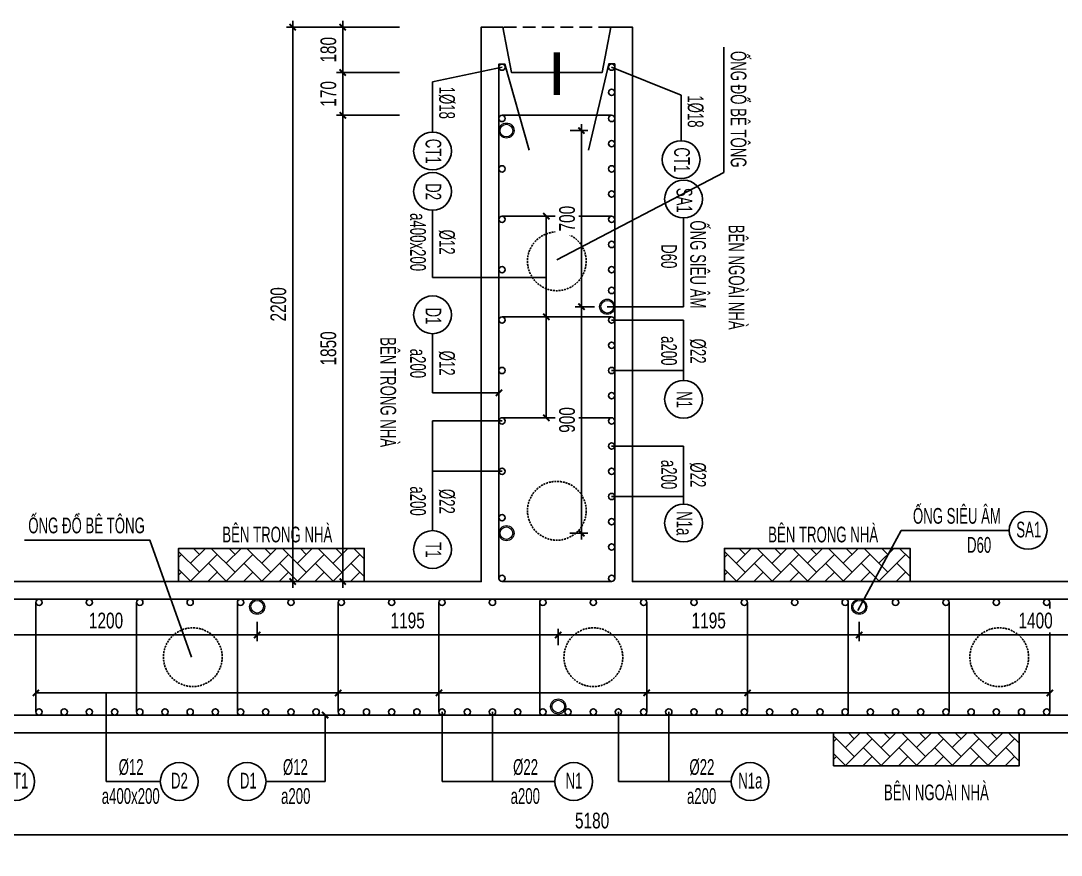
# Model space of a CAD drawing. Header units: millimetres. Extents: x -147841 to 368790, y -162721 to 84261.
# Drawn here: x 252213 to 256343, y -100599 to -97288 of the extents above; entities that cross this region are included whole.
import ezdxf
from ezdxf.enums import TextEntityAlignment as Align

# ---------------------------------------------------------------- set-up
doc = ezdxf.new("R2010")
doc.units = ezdxf.units.MM
doc.header["$LTSCALE"] = 1000
doc.header["$MEASUREMENT"] = 0
doc.header["$PDMODE"] = 1
doc.header["$PDSIZE"] = -10
doc.linetypes.add('DASHED', pattern=[0.75, 0.5, -0.25])
doc.linetypes.add('HIDDEN', pattern=[0.375, 0.25, -0.125])
doc.layers.get('0').update_dxf_attribs({"linetype": 'CONTINUOUS', "lineweight": 18})
doc.layers.get('DEFPOINTS').update_dxf_attribs({"color": 5, "linetype": 'CONTINUOUS', "lineweight": 18})
for name, color, linetype, lineweight in [('0-THAY', 7, 'CONTINUOUS', 18), ('ccu11-Dim', 8, 'CONTINUOUS', 18), ('DIM', 8, 'CONTINUOUS', 18)]:
    doc.layers.add(name, color=color, linetype=linetype, lineweight=lineweight)
for name, color, linetype in [('ccu11-Hatch', 250, 'CONTINUOUS'), ('ccu11-Khuat', 9, 'DASHED'), ('ccu11-Manh', 8, 'CONTINUOUS'), ('ccu11-Thep', 4, 'CONTINUOUS'), ('ccu11-Thepdai', 6, 'CONTINUOUS'), ('KC-Cotthep', 8, 'CONTINUOUS'), ('KC-Dim', 8, 'CONTINUOUS'), ('KC-Manh', 8, 'CONTINUOUS'), ('KC-Text', 31, 'CONTINUOUS'), ('KC-Thay', 7, 'CONTINUOUS')]:
    doc.layers.add(name, color=color, linetype=linetype)
doc.styles.add('ARIAL', font='arial.ttf', dxfattribs={"width": 0.7})
doc.styles.add('ccu11-dim', font='vnsimli.shx', dxfattribs={"width": 0.65, "bigfont": 'bigfont.shx'})
doc.dimstyles.new('2.5-25', dxfattribs={"dimscale": 25, "dimtxt": 2.5, "dimasz": 1, "dimexe": 1, "dimexo": 2, "dimgap": 1, "dimtad": 1, "dimdec": 1, "dimrnd": 5, "dimdsep": 46, "dimtxsty": 'ARIAL', "dimblk": 'ARCHTICK', "dimcen": -1, "dimdle": 1, "dimclrd": 256, "dimclre": 256, "dimclrt": 3, "dimadec": 0, "dimazin": 2, "dimtfac": 0.1, "dimtdec": 1, "dimtmove": 0, "dimatfit": 1, "dimldrblk": 'ARCHTICK', "dimfxl": 1, "dimtvp": 0.833333, "dimtfill": 1, "dimtolj": 1, "dimtzin": 12, "dimarcsym": 0})
doc.dimstyles.new('ccu11-100x4', dxfattribs={"dimscale": 100, "dimtxt": 2.5, "dimasz": 1, "dimexe": 1, "dimexo": 2, "dimgap": 1, "dimtad": 1, "dimdec": 0, "dimlfac": 0.25, "dimdsep": 46, "dimtxsty": 'ccu11-dim', "dimblk": 'ARCHTICK', "dimcen": -1, "dimdle": 1, "dimclrd": 256, "dimclre": 256, "dimclrt": 31, "dimadec": 0, "dimazin": 2, "dimtfac": 0.1, "dimtdec": 0, "dimtmove": 0, "dimatfit": 1, "dimldrblk": 'ARCHTICK', "dimfxl": 1, "dimtvp": 0.833333, "dimtolj": 1, "dimtzin": 12, "dimarcsym": 0})

# ---------------------------------------------------------------- blocks, each defined once
blk = doc.blocks.new('_ARCHTICK')
at = {"color": 0, "linetype": 'ByBlock', "const_width": 0.3}
blk.add_lwpolyline([(-0.5, -0.5), (0.5, 0.5)], dxfattribs=at)
blk = doc.blocks.new('*D424')
at = {"layer": 'DEFPOINTS', "color": 0, "linetype": 'ByBlock', "ltscale": 30, "transparency": 16777216}
for p in [(251890.6, -100269.7), (257070.6, -100269.7), (257070.6, -100518.4)]:
    blk.add_point(p, dxfattribs=at)
at = {"layer": 'KC-Dim', "linetype": 'ByBlock', "lineweight": -2, "ltscale": 30, "transparency": 16777216}
for p, q in [((251890.6, -100319.7), (251890.6, -100543.4)), ((257070.6, -100319.7), (257070.6, -100543.4)), ((251865.6, -100518.4), (257095.6, -100518.4))]:
    blk.add_line(p, q, dxfattribs=at)
at = {"layer": 'KC-Dim', "linetype": 'ByBlock', "lineweight": -2, "ltscale": 30, "transparency": 16777216, "xscale": 25, "yscale": 25, "zscale": 25, "rotation": 180}
blk.add_blockref('_ARCHTICK', (251890.6, -100518.4), dxfattribs=at)
at = {"layer": 'KC-Dim', "linetype": 'ByBlock', "lineweight": -2, "ltscale": 30, "transparency": 16777216, "xscale": 25, "yscale": 25, "zscale": 25}
blk.add_blockref('_ARCHTICK', (257070.6, -100518.4), dxfattribs=at)
at = {"layer": 'KC-Dim', "color": 3, "linetype": 'ByBlock', "ltscale": 30, "transparency": 16777216, "insert": (254480.6, -100461.5), "char_height": 62.5, "attachment_point": 5, "style": 'ARIAL', "bg_fill": 3, "box_fill_scale": 1.25, "bg_fill_color": 256, "bg_fill_true_color": 13158600, "bg_fill_transparency": 0}
blk.add_mtext('\\A1;5180', dxfattribs=at)
blk = doc.blocks.new('*D425')
at = {"layer": 'DEFPOINTS', "color": 0, "linetype": 'ByBlock', "ltscale": 30, "transparency": 16777216}
for p in [(251540.6, -100269.7), (257140.6, -100269.7), (257140.6, -100767)]:
    blk.add_point(p, dxfattribs=at)
at = {"layer": 'KC-Dim', "linetype": 'ByBlock', "lineweight": -2, "ltscale": 30, "transparency": 16777216}
for p, q in [((251540.6, -100319.7), (251540.6, -100792)), ((257140.6, -100319.7), (257140.6, -100792)), ((251515.6, -100767), (257165.6, -100767))]:
    blk.add_line(p, q, dxfattribs=at)
at = {"layer": 'KC-Dim', "linetype": 'ByBlock', "lineweight": -2, "ltscale": 30, "transparency": 16777216, "xscale": 25, "yscale": 25, "zscale": 25, "rotation": 180}
blk.add_blockref('_ARCHTICK', (251540.6, -100767), dxfattribs=at)
at = {"layer": 'KC-Dim', "linetype": 'ByBlock', "lineweight": -2, "ltscale": 30, "transparency": 16777216, "xscale": 25, "yscale": 25, "zscale": 25}
blk.add_blockref('_ARCHTICK', (257140.6, -100767), dxfattribs=at)
at = {"layer": 'KC-Dim', "color": 3, "linetype": 'ByBlock', "ltscale": 30, "transparency": 16777216, "insert": (254340.6, -100710.1), "char_height": 62.5, "attachment_point": 5, "style": 'ARIAL', "bg_fill": 3, "box_fill_scale": 1.25, "bg_fill_color": 256, "bg_fill_true_color": 13158600, "bg_fill_transparency": 0}
blk.add_mtext('\\A1;5600', dxfattribs=at)
blk = doc.blocks.new('att_thep_2')
blk.add_circle((-300, 0), 300)
at = {"color": 3, "style": 'ARIAL', "width": 0.6}
blk.add_attdef('DK', text='', height=250, dxfattribs=at).set_placement((467, 105), align=Align.CENTER)
at = {"color": 31, "style": 'ARIAL', "width": 0.6}
blk.add_attdef('SH', text='', height=250, dxfattribs=at).set_placement((-281, -111), align=Align.CENTER)
at = {"color": 2, "style": 'ARIAL', "width": 0.6}
blk.add_attdef('KC', text='', height=250, dxfattribs=at).set_placement((472, -355), align=Align.CENTER)
blk = doc.blocks.new('*U416')
at = {"layer": 'ccu11-Thepdai', "flags": 128}
blk.add_lwpolyline([(50, 230), (-37.5, 230, 0.414214), (-50, 217.5), (-50, -114.4), (-50, -217.5, 0.414214), (-37.5, -230), (50, -230)], format="xyb", dxfattribs=at)
blk = doc.blocks.new('*U417')
at = {"layer": 'DIM', "color": 0, "linetype": 'ByBlock', "lineweight": -2, "transparency": 16777216}
for p in [(0, 0), (400, 0), (800, 0), (1200, 0), (1600, 0)]:
    blk.add_blockref('*U416', p, dxfattribs=at)
blk = doc.blocks.new('*U414')
at = {"layer": 'ccu11-Thepdai', "flags": 128}
blk.add_lwpolyline([(-50, 230), (37.5, 230, -0.414214), (50, 217.5), (50, -114.4), (50, -217.5, -0.414214), (37.5, -230), (-50, -230)], format="xyb", dxfattribs=at)
blk = doc.blocks.new('*U415')
at = {"layer": 'DIM', "color": 0, "linetype": 'ByBlock', "lineweight": -2, "transparency": 16777216}
for p in [(0, 0), (400, 0), (800, 0), (1200, 0), (1600, 0)]:
    blk.add_blockref('*U414', p, dxfattribs=at)
blk = doc.blocks.new('*D1504')
at = {"layer": 'DEFPOINTS', "color": 0, "linetype": 'ByBlock', "ltscale": 30, "transparency": 16777216}
for p in [(222151.3, -97642), (222151.3, -97743.7), (220951.3, -97830)]:
    blk.add_point(p, dxfattribs=at)
at = {"layer": 'KC-Dim', "linetype": 'ByBlock', "lineweight": -2, "ltscale": 30, "transparency": 16777216}
for p, q in [((222151.3, -97692), (222151.3, -97768.7)), ((220926.3, -97743.7), (222176.3, -97743.7)), ((220951.3, -97780), (220951.3, -97718.7))]:
    blk.add_line(p, q, dxfattribs=at)
at = {"layer": 'KC-Dim', "linetype": 'ByBlock', "lineweight": -2, "ltscale": 30, "transparency": 16777216, "xscale": 25, "yscale": 25, "zscale": 25, "rotation": 180}
blk.add_blockref('_ARCHTICK', (220951.3, -97743.7), dxfattribs=at)
at = {"layer": 'KC-Dim', "linetype": 'ByBlock', "lineweight": -2, "ltscale": 30, "transparency": 16777216, "xscale": 25, "yscale": 25, "zscale": 25}
blk.add_blockref('_ARCHTICK', (222151.3, -97743.7), dxfattribs=at)
at = {"layer": 'KC-Dim', "color": 3, "linetype": 'ByBlock', "ltscale": 30, "transparency": 16777216, "insert": (221551.3, -97686.8), "char_height": 62.5, "attachment_point": 5, "style": 'ARIAL', "bg_fill": 3, "box_fill_scale": 1.25, "bg_fill_color": 256, "bg_fill_true_color": 13158600, "bg_fill_transparency": 0}
blk.add_mtext('\\A1;1200', dxfattribs=at)
blk = doc.blocks.new('*D1505')
at = {"layer": 'DEFPOINTS', "color": 0, "linetype": 'ByBlock', "ltscale": 30, "transparency": 16777216}
for p in [(222151.3, -97642), (223346.3, -97743.7), (223346.3, -97833.7)]:
    blk.add_point(p, dxfattribs=at)
at = {"layer": 'KC-Dim', "linetype": 'ByBlock', "lineweight": -2, "ltscale": 30, "transparency": 16777216}
for p, q in [((222151.3, -97692), (222151.3, -97768.7)), ((222126.3, -97743.7), (223371.3, -97743.7)), ((223346.3, -97783.7), (223346.3, -97718.7))]:
    blk.add_line(p, q, dxfattribs=at)
at = {"layer": 'KC-Dim', "linetype": 'ByBlock', "lineweight": -2, "ltscale": 30, "transparency": 16777216, "xscale": 25, "yscale": 25, "zscale": 25, "rotation": 180}
blk.add_blockref('_ARCHTICK', (222151.3, -97743.7), dxfattribs=at)
at = {"layer": 'KC-Dim', "linetype": 'ByBlock', "lineweight": -2, "ltscale": 30, "transparency": 16777216, "xscale": 25, "yscale": 25, "zscale": 25}
blk.add_blockref('_ARCHTICK', (223346.3, -97743.7), dxfattribs=at)
at = {"layer": 'KC-Dim', "color": 3, "linetype": 'ByBlock', "ltscale": 30, "transparency": 16777216, "insert": (222748.8, -97686.8), "char_height": 62.5, "attachment_point": 5, "style": 'ARIAL', "bg_fill": 3, "box_fill_scale": 1.25, "bg_fill_color": 256, "bg_fill_true_color": 13158600, "bg_fill_transparency": 0}
blk.add_mtext('\\A1;1195', dxfattribs=at)
blk = doc.blocks.new('*D1506')
at = {"layer": 'DEFPOINTS', "color": 0, "linetype": 'ByBlock', "ltscale": 30, "transparency": 16777216}
for p in [(224541.3, -97642), (224541.3, -97743.7), (223346.3, -97833.7)]:
    blk.add_point(p, dxfattribs=at)
at = {"layer": 'KC-Dim', "linetype": 'ByBlock', "lineweight": -2, "ltscale": 30, "transparency": 16777216}
for p, q in [((224541.3, -97692), (224541.3, -97768.7)), ((223321.3, -97743.7), (224566.3, -97743.7)), ((223346.3, -97783.7), (223346.3, -97718.7))]:
    blk.add_line(p, q, dxfattribs=at)
at = {"layer": 'KC-Dim', "linetype": 'ByBlock', "lineweight": -2, "ltscale": 30, "transparency": 16777216, "xscale": 25, "yscale": 25, "zscale": 25, "rotation": 180}
blk.add_blockref('_ARCHTICK', (223346.3, -97743.7), dxfattribs=at)
at = {"layer": 'KC-Dim', "linetype": 'ByBlock', "lineweight": -2, "ltscale": 30, "transparency": 16777216, "xscale": 25, "yscale": 25, "zscale": 25}
blk.add_blockref('_ARCHTICK', (224541.3, -97743.7), dxfattribs=at)
at = {"layer": 'KC-Dim', "color": 3, "linetype": 'ByBlock', "ltscale": 30, "transparency": 16777216, "insert": (223943.8, -97686.8), "char_height": 62.5, "attachment_point": 5, "style": 'ARIAL', "bg_fill": 3, "box_fill_scale": 1.25, "bg_fill_color": 256, "bg_fill_true_color": 13158600, "bg_fill_transparency": 0}
blk.add_mtext('\\A1;1195', dxfattribs=at)
blk = doc.blocks.new('*D1507')
at = {"layer": 'DEFPOINTS', "color": 0, "linetype": 'ByBlock', "ltscale": 30, "transparency": 16777216}
for p in [(224541.3, -97642), (225941.3, -97743.7), (225941.3, -97833.7)]:
    blk.add_point(p, dxfattribs=at)
at = {"layer": 'KC-Dim', "linetype": 'ByBlock', "lineweight": -2, "ltscale": 30, "transparency": 16777216}
for p, q in [((224541.3, -97692), (224541.3, -97768.7)), ((224516.3, -97743.7), (225966.3, -97743.7)), ((225941.3, -97783.7), (225941.3, -97718.7))]:
    blk.add_line(p, q, dxfattribs=at)
at = {"layer": 'KC-Dim', "linetype": 'ByBlock', "lineweight": -2, "ltscale": 30, "transparency": 16777216, "xscale": 25, "yscale": 25, "zscale": 25, "rotation": 180}
blk.add_blockref('_ARCHTICK', (224541.3, -97743.7), dxfattribs=at)
at = {"layer": 'KC-Dim', "linetype": 'ByBlock', "lineweight": -2, "ltscale": 30, "transparency": 16777216, "xscale": 25, "yscale": 25, "zscale": 25}
blk.add_blockref('_ARCHTICK', (225941.3, -97743.7), dxfattribs=at)
at = {"layer": 'KC-Dim', "color": 3, "linetype": 'ByBlock', "ltscale": 30, "transparency": 16777216, "insert": (225241.3, -97686.8), "char_height": 62.5, "attachment_point": 5, "style": 'ARIAL', "bg_fill": 3, "box_fill_scale": 1.25, "bg_fill_color": 256, "bg_fill_true_color": 13158600, "bg_fill_transparency": 0}
blk.add_mtext('\\A1;1400', dxfattribs=at)
blk = doc.blocks.new('A$C260038B3')
at = {"layer": '0-THAY', "linetype": 'Continuous'}
for radius in [120, 100]:
    blk.add_circle((0, 0), radius, dxfattribs=at)
blk = doc.blocks.new('*U412')
at = {"layer": 'ccu11-Thep'}
blk.add_circle((0, 0), 12.5, dxfattribs=at)
blk = doc.blocks.new('*U413')
at = {"layer": 'KC-Dim', "color": 0, "linetype": 'ByBlock', "lineweight": -2, "transparency": 16777216}
for p in [(200, 0), (400, 0), (600, 0), (800, 0), (1000, 0), (1200, 0), (1400, 0), (1600, 0), (1800, 0), (2000, 0), (2200, 0), (2400, 0), (2600, 0), (2800, 0), (3000, 0), (3200, 0), (3400, 0), (3600, 0), (3800, 0), (4000, 0), (4200, 0)]:
    blk.add_blockref('*U412', p, dxfattribs=at)
blk = doc.blocks.new('*D442')
at = {"layer": 'DEFPOINTS', "color": 0, "linetype": 'ByBlock', "ltscale": 30, "transparency": 16777216}
for p in [(253490.8, -97312.8), (253766.4, -97312.8), (253766.4, -97492.8)]:
    blk.add_point(p, dxfattribs=at)
at = {"layer": 'KC-Dim', "linetype": 'ByBlock', "lineweight": -2, "ltscale": 30, "transparency": 16777216}
for p, q in [((253490.8, -97517.8), (253490.8, -97287.8)), ((253716.4, -97312.8), (253465.8, -97312.8)), ((253716.4, -97492.8), (253465.8, -97492.8))]:
    blk.add_line(p, q, dxfattribs=at)
at = {"layer": 'KC-Dim', "linetype": 'ByBlock', "lineweight": -2, "ltscale": 30, "transparency": 16777216, "xscale": 25, "yscale": 25, "zscale": 25}
for p, rotation in [((253490.8, -97312.8), 90), ((253490.8, -97492.8), 270)]:
    blk.add_blockref('_ARCHTICK', p, dxfattribs=dict(at, rotation=rotation))
at = {"layer": 'KC-Dim', "color": 3, "linetype": 'ByBlock', "ltscale": 30, "transparency": 16777216, "insert": (253433.9, -97402.8), "char_height": 62.5, "attachment_point": 5, "rotation": 90, "style": 'ARIAL', "bg_fill": 3, "box_fill_scale": 1.25, "bg_fill_color": 256, "bg_fill_true_color": 13158600, "bg_fill_transparency": 0}
blk.add_mtext('\\A1;180', dxfattribs=at)
blk = doc.blocks.new('*D443')
at = {"layer": 'DEFPOINTS', "color": 0, "linetype": 'ByBlock', "ltscale": 30, "transparency": 16777216}
for p in [(253766.4, -97492.8), (253766.4, -97662.8)]:
    blk.add_point(p, dxfattribs=at)
at = {"layer": 'KC-Dim', "linetype": 'ByBlock', "lineweight": -2, "ltscale": 30, "transparency": 16777216}
for p, q in [((253716.4, -97492.8), (253465.8, -97492.8)), ((253490.8, -97467.8), (253490.8, -97687.8)), ((253716.4, -97662.8), (253465.8, -97662.8))]:
    blk.add_line(p, q, dxfattribs=at)
at = {"layer": 'KC-Dim', "linetype": 'ByBlock', "lineweight": -2, "ltscale": 30, "transparency": 16777216, "xscale": 25, "yscale": 25, "zscale": 25}
for p, rotation in [((253490.8, -97492.8), 90), ((253490.8, -97662.8), 270)]:
    blk.add_blockref('_ARCHTICK', p, dxfattribs=dict(at, rotation=rotation))
at = {"layer": 'KC-Dim', "color": 3, "linetype": 'ByBlock', "ltscale": 30, "transparency": 16777216, "insert": (253433.9, -97577.8), "char_height": 62.5, "attachment_point": 5, "rotation": 90, "style": 'ARIAL', "bg_fill": 3, "box_fill_scale": 1.25, "bg_fill_color": 256, "bg_fill_true_color": 13158600, "bg_fill_transparency": 0}
blk.add_mtext('\\A1;170', dxfattribs=at)
at = {"layer": 'DEFPOINTS', "color": 0, "linetype": 'ByBlock', "ltscale": 30, "transparency": 16777216}
blk.add_point((253490.8, -97662.8), dxfattribs=at)
blk = doc.blocks.new('*D438')
at = {"layer": 'DEFPOINTS', "color": 0, "linetype": 'ByBlock', "ltscale": 30, "transparency": 16777216}
for p in [(253766.4, -97662.8), (253490.8, -99512.8), (253766.4, -99512.8)]:
    blk.add_point(p, dxfattribs=at)
at = {"layer": 'KC-Dim', "linetype": 'ByBlock', "lineweight": -2, "ltscale": 30, "transparency": 16777216}
for p, q in [((253716.4, -97662.8), (253465.8, -97662.8)), ((253490.8, -97637.8), (253490.8, -99537.8)), ((253716.4, -99512.8), (253465.8, -99512.8))]:
    blk.add_line(p, q, dxfattribs=at)
at = {"layer": 'KC-Dim', "linetype": 'ByBlock', "lineweight": -2, "ltscale": 30, "transparency": 16777216, "xscale": 25, "yscale": 25, "zscale": 25}
for p, rotation in [((253490.8, -97662.8), 90), ((253490.8, -99512.8), 270)]:
    blk.add_blockref('_ARCHTICK', p, dxfattribs=dict(at, rotation=rotation))
at = {"layer": 'KC-Dim', "color": 3, "linetype": 'ByBlock', "ltscale": 30, "transparency": 16777216, "insert": (253433.9, -98587.8), "char_height": 62.5, "attachment_point": 5, "rotation": 90, "style": 'ARIAL', "bg_fill": 3, "box_fill_scale": 1.25, "bg_fill_color": 256, "bg_fill_true_color": 13158600, "bg_fill_transparency": 0}
blk.add_mtext('\\A1;1850', dxfattribs=at)
blk = doc.blocks.new('*U432')
at = {"layer": 'ccu11-Thepdai', "flags": 128}
blk.add_lwpolyline([(50, 230), (-37.5, 230, 0.414214), (-50, 217.5), (-50, -114.4), (-50, -217.5, 0.414214), (-37.5, -230), (50, -230)], format="xyb", dxfattribs=at)
blk = doc.blocks.new('*U433')
at = {"layer": 'DIM', "color": 0, "linetype": 'ByBlock', "lineweight": -2, "transparency": 16777216}
for p in [(0, 0), (400, 0), (800, 0)]:
    blk.add_blockref('*U432', p, dxfattribs=at)
blk = doc.blocks.new('*D439')
at = {"layer": 'DEFPOINTS', "color": 0, "ltscale": 3000, "transparency": 16777216}
for p in [(253766.4, -97312.8), (253292.2, -99512.8), (253766.4, -99512.8)]:
    blk.add_point(p, dxfattribs=at)
at = {"layer": 'DIM', "lineweight": -2, "ltscale": 3000, "transparency": 16777216}
for p, q in [((253292.2, -97287.8), (253292.2, -99537.8)), ((253716.4, -97312.8), (253267.2, -97312.8)), ((253716.4, -99512.8), (253267.2, -99512.8))]:
    blk.add_line(p, q, dxfattribs=at)
at = {"layer": 'DIM', "lineweight": -2, "ltscale": 3000, "transparency": 16777216, "xscale": 25, "yscale": 25, "zscale": 25}
for p, rotation in [((253292.2, -97312.8), 90), ((253292.2, -99512.8), 270)]:
    blk.add_blockref('_ARCHTICK', p, dxfattribs=dict(at, rotation=rotation))
at = {"layer": 'DIM', "color": 3, "ltscale": 3000, "transparency": 16777216, "insert": (253235.3, -98412.8), "char_height": 62.5, "attachment_point": 5, "rotation": 90, "style": 'ARIAL', "bg_fill": 3, "box_fill_scale": 1.25, "bg_fill_color": 256, "bg_fill_true_color": 13158600, "bg_fill_transparency": 0}
blk.add_mtext('\\A1;2200', dxfattribs=at)
blk = doc.blocks.new('*D440')
at = {"layer": 'DEFPOINTS', "color": 0, "linetype": 'ByBlock', "ltscale": 30, "transparency": 16777216}
for p in [(254343.7, -97723.3), (254438.3, -98422.3), (254540.6, -98422.3)]:
    blk.add_point(p, dxfattribs=at)
at = {"layer": 'KC-Dim', "linetype": 'ByBlock', "lineweight": -2, "ltscale": 30, "transparency": 16777216}
for p, q in [((254438.3, -97698.3), (254438.3, -98447.3)), ((254393.7, -97723.3), (254463.3, -97723.3)), ((254490.6, -98422.3), (254413.3, -98422.3))]:
    blk.add_line(p, q, dxfattribs=at)
at = {"layer": 'KC-Dim', "linetype": 'ByBlock', "lineweight": -2, "ltscale": 30, "transparency": 16777216, "xscale": 25, "yscale": 25, "zscale": 25}
for p, rotation in [((254438.3, -97723.3), 90), ((254438.3, -98422.3), 270)]:
    blk.add_blockref('_ARCHTICK', p, dxfattribs=dict(at, rotation=rotation))
at = {"layer": 'KC-Dim', "color": 3, "linetype": 'ByBlock', "ltscale": 30, "transparency": 16777216, "insert": (254381.4, -98072.8), "char_height": 62.5, "attachment_point": 5, "rotation": 90, "style": 'ARIAL', "bg_fill": 3, "box_fill_scale": 1.25, "bg_fill_color": 256, "bg_fill_true_color": 13158600, "bg_fill_transparency": 0}
blk.add_mtext('\\A1;700', dxfattribs=at)
blk = doc.blocks.new('*D441')
at = {"layer": 'DEFPOINTS', "color": 0, "linetype": 'ByBlock', "ltscale": 30, "transparency": 16777216}
for p in [(254540.6, -98422.3), (254342.7, -99320.9), (254438.3, -99320.9)]:
    blk.add_point(p, dxfattribs=at)
at = {"layer": 'KC-Dim', "linetype": 'ByBlock', "lineweight": -2, "ltscale": 30, "transparency": 16777216}
for p, q in [((254438.3, -98397.3), (254438.3, -99345.9)), ((254490.6, -98422.3), (254413.3, -98422.3)), ((254392.7, -99320.9), (254463.3, -99320.9))]:
    blk.add_line(p, q, dxfattribs=at)
at = {"layer": 'KC-Dim', "linetype": 'ByBlock', "lineweight": -2, "ltscale": 30, "transparency": 16777216, "xscale": 25, "yscale": 25, "zscale": 25}
for p, rotation in [((254438.3, -98422.3), 90), ((254438.3, -99320.9), 270)]:
    blk.add_blockref('_ARCHTICK', p, dxfattribs=dict(at, rotation=rotation))
at = {"layer": 'KC-Dim', "color": 3, "linetype": 'ByBlock', "ltscale": 30, "transparency": 16777216, "insert": (254381.4, -98871.6), "char_height": 62.5, "attachment_point": 5, "rotation": 90, "style": 'ARIAL', "bg_fill": 3, "box_fill_scale": 1.25, "bg_fill_color": 256, "bg_fill_true_color": 13158600, "bg_fill_transparency": 0}
blk.add_mtext('\\A1;900', dxfattribs=at)
blk = doc.blocks.new('saw6-56')
at = {"layer": 'ccu11-Dim', "ltscale": 3000, "xscale": 0.25, "yscale": 0.25, "zscale": 0.25}
blk.add_blockref('A$C260038B3', (223346.28, -98027.45), dxfattribs=at)
at = {"layer": 'KC-Dim', "linetype": 'ByBlock', "ltscale": 30}
dim = blk.add_linear_dim(base=(222151.28, -97743.7), p1=(220951.28, -97829.95), p2=(222151.28, -97642.01), dimstyle='2.5-25', dxfattribs=at)
dim.commit()
dim.dimension.update_dxf_attribs({"geometry": '*D1504', "text_midpoint": (221551.28, -97686.79)})
dim = blk.add_linear_dim(base=(223346.28, -97743.7), p1=(222151.28, -97642.01), p2=(223346.28, -97833.73), dimstyle='2.5-25', dxfattribs=at)
dim.commit()
dim.dimension.update_dxf_attribs({"geometry": '*D1505', "text_midpoint": (222748.78, -97686.79)})
at = {"layer": 'ccu11-Dim', "ltscale": 3000, "xscale": 0.25, "yscale": 0.25, "zscale": 0.25}
blk.add_blockref('A$C260038B3', (222151.28, -97631.73), dxfattribs=at)
at = {"layer": 'KC-Dim', "linetype": 'ByBlock', "ltscale": 30}
dim = blk.add_linear_dim(base=(224541.28, -97743.7), p1=(223346.28, -97833.73), p2=(224541.28, -97642.01), dimstyle='2.5-25', dxfattribs=at)
dim.commit()
dim.dimension.update_dxf_attribs({"geometry": '*D1506', "text_midpoint": (223943.78, -97686.79)})
dim = blk.add_linear_dim(base=(225941.28, -97743.7), p1=(224541.28, -97642.01), p2=(225941.28, -97833.72), dimstyle='2.5-25', dxfattribs=at)
dim.commit()
dim.dimension.update_dxf_attribs({"geometry": '*D1507', "text_midpoint": (225241.28, -97686.79)})
at = {"layer": 'ccu11-Dim', "ltscale": 3000, "xscale": 0.25, "yscale": 0.25, "zscale": 0.25}
blk.add_blockref('A$C260038B3', (224541.28, -97631.73), dxfattribs=at)

msp = doc.modelspace()

# ---------------------------------------------------------------- hatches: boundary and pattern name
at = {"layer": 'ccu11-Hatch', "ltscale": 3000}
h = msp.add_hatch(dxfattribs=at)
h.set_pattern_fill('AR-HBONE', color=256, scale=12.5, style=0)
h.set_pattern_definition([(315, (187948.81, -87278.067), (6e-15, -70.710678), [150, -50]), (225, (187984.164, -87313.42), (6e-15, -70.710678), [150, -50])])
h.paths.add_polyline_path([(255742.81, -99512.82), (255006.06, -99512.82), (255006.06, -99381.22), (255742.81, -99381.22)])
h = msp.add_hatch(dxfattribs=at)
h.set_pattern_fill('AR-HBONE', color=256, scale=12.5, style=0)
h.set_pattern_definition([(315, (188381.587, -88009.665), (6e-15, -70.710678), [150, -50]), (225, (188416.94, -88045.02), (6e-15, -70.710678), [150, -50])])
h.paths.add_polyline_path([(256175.59, -100244.41), (255438.84, -100244.41), (255438.84, -100112.82), (256175.59, -100112.82)])

# ---------------------------------------------------------------- linework, layer by layer
for points in [[(255006.06, -99512.82), (255742.81, -99512.82), (255742.81, -99381.22), (255006.06, -99381.22)], [(255438.84, -100244.41), (256175.59, -100244.41), (256175.59, -100112.82), (255438.84, -100112.82)]]:
    msp.add_lwpolyline(points, close=True, dxfattribs=at)
at = {"layer": 'ccu11-Khuat', "ltscale": 0.1}
msp.add_line((254555.59, -97312.82), (254125.59, -97312.82), dxfattribs=at)
at = {"layer": 'ccu11-Manh'}
for points in [[(254340.59, -98236.47), (255003.65, -97889.43), (255003.65, -97392.9)], [(252890.05, -99812.82), (252724.57, -99348.48), (252228.04, -99348.48)]]:
    msp.add_lwpolyline(points, dxfattribs=at)
at = {"layer": 'ccu11-Thep', "const_width": 25}
msp.add_lwpolyline([(254340.59, -97582.82), (254340.59, -97412.82)], dxfattribs=at)
at = {"layer": 'ccu11-Thep'}
for centre in [(254123.09, -97471.69), (254558.09, -97471.61), (254558.09, -97571.61), (254123.09, -97675.32), (254123.09, -97875.32), (254123.09, -98075.32), (254123.09, -98275.32), (254123.09, -98475.32), (254123.09, -98675.32), (254123.09, -98875.32), (254123.09, -99075.32), (254123.09, -99259.38), (254123.09, -99500.32), (254558.09, -99500.32)]:
    msp.add_circle(centre, 12.5, dxfattribs=at)
at = {"layer": 'ccu11-Thep', "linetype": 'HIDDEN', "ltscale": 0.03}
for centre in [(254340.59, -98242.05, 242.3), (254340.59, -99232.01), (252895.63, -99812.82, 242.3), (254485.59, -99812.82), (256096.81, -99812.82, 242.3)]:
    msp.add_circle(centre, 116.6, dxfattribs=at)
at = {"layer": 'ccu11-Thepdai', "flags": 128}
for points in [[(254110.59, -97693.87), (254110.59, -97459.19), (254134.03, -97459.19), (254230.19, -97800.56)], [(254570.59, -97693.87), (254570.59, -97459.11), (254546.42, -97459.11), (254466.39, -97800.56)]]:
    msp.add_lwpolyline(points, dxfattribs=at)
at = {"layer": 'ccu11-Thepdai'}
for points in [[(254110.59, -97675.32), (254110.59, -99500.32, 0.4142136), (254123.09, -99512.82), (254558.09, -99512.82, 0.4142136), (254570.59, -99500.32), (254570.59, -97675.32, 0.4142136), (254558.09, -97662.82), (254123.09, -97662.82, 0.4142136)], [(251903.09, -100042.82), (254685.09, -100042.82, 0.4142136), (254697.59, -100030.32), (254697.59, -99595.32, 0.4142136), (254685.09, -99582.82), (251903.09, -99582.82, 0.4142136), (251890.59, -99595.32), (251890.59, -100030.32, 0.4142136)], [(254285.09, -100042.82), (257058.09, -100042.82, 0.4142136), (257070.59, -100030.32), (257070.59, -99595.32, 0.4142136), (257058.09, -99582.82), (254285.09, -99582.82, 0.4142136), (254272.59, -99595.32), (254272.59, -100030.32, 0.4142136)]]:
    msp.add_lwpolyline(points, format="xyb", close=True, dxfattribs=at)
at = {"layer": 'KC-Thay', "ltscale": 3000}
for p, q in [((253742.38, -99582.82), (254125.94, -99582.82)), ((253794.13, -100042.82), (254567.34, -100042.82))]:
    msp.add_line(p, q, dxfattribs=at)
at = {"layer": 'KC-Thay', "flags": 128}
msp.add_lwpolyline([(254340.59, -100112.82), (251540.59, -100112.82), (251540.59, -100027.82), (251720.59, -99992.82), (251720.59, -99632.82), (251540.59, -99597.82), (251540.59, -99512.82), (254040.59, -99512.82), (254040.59, -97312.82), (254125.59, -97312.82), (254160.59, -97492.82), (254520.59, -97492.82), (254555.59, -97312.82), (254640.59, -97312.82), (254640.59, -99512.82), (257140.59, -99512.82), (257140.59, -99597.82), (257320.59, -99632.82), (257320.59, -99992.82), (257140.59, -100027.82), (257140.59, -100112.82), (254040.59, -100112.82)], dxfattribs=at)

# ---------------------------------------------------------------- block references
at = {"layer": 'ccu11-Dim', "ltscale": 3000, "xscale": 0.25, "yscale": 0.25, "zscale": 0.25, "rotation": 270}
for p in [(254140.59, -97723.29), (254140.59, -99320.92)]:
    msp.add_blockref('A$C260038B3', p, dxfattribs=at)
at = {"layer": 'DIM', "rotation": 270}
msp.add_blockref('*U433', (254340.59, -98112.82), dxfattribs=at)
at = {"layer": 'DIM'}
for name, p in [('*U417', (252322.59, -99812.82)), ('*U415', (255047.59, -99812.82))]:
    msp.add_blockref(name, p, dxfattribs=at)
at = {"layer": 'KC-Cotthep'}
ref = msp.add_blockref('att_thep_2', (254833.96, -97763.61), dxfattribs=dict(at, xscale=-0.25, yscale=0.25, zscale=0.25, rotation=270))
ref.add_attrib('DK', '1%%C18', dxfattribs={"layer": '0', "color": 15, "height": 62.5, "rotation": 270, "style": 'ARIAL', "width": 0.6}).set_placement((254860.31, -97647.34), align=Align.CENTER)
ref.add_attrib('SH', 'CT1', dxfattribs={"layer": '0', "color": 31, "height": 62.5, "rotation": 270, "style": 'ARIAL', "width": 0.6}).set_placement((254806.09, -97839.63), align=Align.CENTER)
ref = msp.add_blockref('att_thep_2', (254843.63, -98070.16), dxfattribs=dict(at, xscale=0.25, yscale=0.25, zscale=0.25, rotation=270))
ref.add_attrib('KC', 'D60', dxfattribs={"layer": '0', "color": 2, "height": 62.5, "rotation": 270, "style": 'ARIAL', "width": 0.6}).set_placement((254754.8, -98222.26), align=Align.CENTER)
ref.add_attrib('DK', 'ỐNG SIÊU ÂM', dxfattribs={"layer": '0', "color": 15, "height": 62.5, "rotation": 270, "style": 'ARIAL', "width": 0.6}).set_placement((254869.98, -98254.41), align=Align.CENTER)
ref.add_attrib('SH', 'SA1', dxfattribs={"layer": '0', "color": 31, "height": 62.5, "rotation": 270, "style": 'ARIAL', "width": 0.6}).set_placement((254815.76, -97999.91), align=Align.CENTER)
ref = msp.add_blockref('att_thep_2', (254843.63, -98714.63), dxfattribs=dict(at, xscale=-0.25, yscale=0.25, zscale=0.25, rotation=270))
ref.add_attrib('KC', 'a200', dxfattribs={"layer": '0', "color": 2, "height": 62.5, "rotation": 270, "style": 'ARIAL', "width": 0.6}).set_placement((254754.8, -98597.27), align=Align.CENTER)
ref.add_attrib('DK', '%%C22', dxfattribs={"layer": '0', "color": 2, "height": 62.5, "rotation": 270, "style": 'ARIAL', "width": 0.6}).set_placement((254869.98, -98598.36), align=Align.CENTER)
ref.add_attrib('SH', 'N1', dxfattribs={"layer": '0', "color": 31, "height": 62.5, "rotation": 270, "style": 'ARIAL', "width": 0.6}).set_placement((254815.76, -98790.66), align=Align.CENTER)
ref = msp.add_blockref('att_thep_2', (254843.63, -99205.74), dxfattribs=dict(at, xscale=-0.25, yscale=0.25, zscale=0.25, rotation=270))
ref.add_attrib('KC', 'a200', dxfattribs={"layer": '0', "color": 2, "height": 62.5, "rotation": 270, "style": 'ARIAL', "width": 0.6}).set_placement((254754.8, -99088.39), align=Align.CENTER)
ref.add_attrib('DK', '%%C22', dxfattribs={"layer": '0', "color": 2, "height": 62.5, "rotation": 270, "style": 'ARIAL', "width": 0.6}).set_placement((254869.98, -99089.47), align=Align.CENTER)
ref.add_attrib('SH', 'N1a', dxfattribs={"layer": '0', "color": 31, "height": 62.5, "rotation": 270, "style": 'ARIAL', "width": 0.6}).set_placement((254815.76, -99281.77), align=Align.CENTER)
ref = msp.add_blockref('att_thep_2', (256136.37, -99309.78), dxfattribs=dict(at, xscale=-0.25, yscale=0.25, zscale=0.25))
ref.add_attrib('KC', 'D60', dxfattribs={"layer": '0', "color": 2, "height": 62.5, "style": 'ARIAL', "width": 0.6}).set_placement((256016.87, -99398.6), align=Align.CENTER)
ref.add_attrib('DK', 'ỐNG SIÊU ÂM', dxfattribs={"layer": '0', "color": 15, "height": 62.5, "style": 'ARIAL', "width": 0.6}).set_placement((255928.74, -99283.42), align=Align.CENTER)
ref.add_attrib('SH', 'SA1', dxfattribs={"layer": '0', "color": 31, "height": 62.5, "style": 'ARIAL', "width": 0.6}).set_placement((256213.88, -99337.65), align=Align.CENTER)

# ---------------------------------------------------------------- texts
at = {"layer": 'KC-Text', "color": 1, "style": 'ARIAL', "width": 0.6}
msp.add_text('ỐNG ĐỔ BÊ TÔNG', height=62.5, rotation=270, dxfattribs=at).set_placement((255030.67, -97407.34))
msp.add_text('BÊN NGOÀI NHÀ', height=62.5, rotation=270, dxfattribs=at).set_placement((255022.71, -98305.14), align=Align.CENTER)
msp.add_text('ỐNG ĐỔ BÊ TÔNG', height=62.5, dxfattribs=at).set_placement((252242.48, -99321.46))
msp.add_text('BÊN TRONG NHÀ', height=62.5, dxfattribs=at).set_placement((255397.79, -99357.41), align=Align.CENTER)

# ---------------------------------------------------------------- dimensions: what is measured, and where the dimension line sits
at = {"layer": 'KC-Dim', "linetype": 'ByBlock', "ltscale": 30}
dim = msp.add_linear_dim(base=(257070.59, -100518.44), p1=(251890.59, -100269.72), p2=(257070.59, -100269.72), dimstyle='2.5-25', dxfattribs=at)
dim.commit()
dim.dimension.update_dxf_attribs({"geometry": '*D424', "text_midpoint": (254480.59, -100461.53)})

# ---------------------------------------------------------------- leaders
at = {"layer": 'ccu11-Manh', "ltscale": 10}
for points in [[(254123.09, -97471.69), (253847.21, -97529.81), (253847.21, -97729.42)], [(254558.09, -97471.61), (254833.96, -97582.61), (254833.96, -97763.64)], [(254298.88, -98306.71), (253847.21, -98306.71), (253847.21, -98039.93)], [(254540.59, -98422.28), (254843.63, -98422.28), (254843.63, -98070.16)], [(254123.09, -98875.32), (253847.21, -98875.32), (253847.21, -99310.83)], [(254123.09, -99075.32), (253847.21, -99075.32), (253847.21, -99310.87)], [(255535.58, -99627.25), (255707.09, -99309.78), (256136.37, -99309.78)]]:
    msp.add_leader(points, dimstyle='ccu11-100x4', override={"dimgap": 1, "dimtad": 0, "dimldrblk": 'None'}, dxfattribs=at)
at = {"layer": 'ccu11-Manh', "ltscale": 3000}
for points, override in [([(254298.88, -98062.82), (254298.88, -98306.71), (253847.21, -98306.71)], {"dimasz": 0.25, "dimtad": 0}), ([(254298.88, -98862.82), (254298.88, -98306.71), (253847.21, -98306.71)], {"dimasz": 0.25, "dimgap": 1, "dimtad": 0}), ([(254298.88, -98862.82), (254298.88, -98306.71), (253847.21, -98306.71)], {"dimasz": 0.25, "dimtad": 0}), ([(254298.88, -98462.82), (254298.88, -98306.71), (253847.21, -98306.71)], {"dimasz": 0.25, "dimtad": 0}), ([(254110.59, -98764.02), (253847.21, -98764.02), (253847.21, -98529.36)], {"dimasz": 0.25, "dimtad": 0})]:
    msp.add_leader(points, dimstyle='ccu11-100x4', override=override, dxfattribs=at)

# ---------------------------------------------------------------- next in the draw order: dimensions: what is measured, and where the dimension line sits
at = {"layer": 'KC-Dim', "linetype": 'ByBlock', "ltscale": 30}
dim = msp.add_linear_dim(base=(253490.79, -97312.82), p1=(253766.42, -97492.82), p2=(253766.42, -97312.82), angle=90, dimstyle='2.5-25', dxfattribs=at)
dim.commit()
dim.dimension.update_dxf_attribs({"geometry": '*D442', "text_midpoint": (253490.79, -97402.82), "dimtype": 160})
dim = msp.add_linear_dim(base=(254438.29, -98422.28), p1=(254343.69, -97723.29), p2=(254540.59, -98422.28), angle=270, dimstyle='2.5-25', dxfattribs=at)
dim.commit()
dim.dimension.update_dxf_attribs({"geometry": '*D440', "text_midpoint": (254381.38, -98072.78)})
dim = msp.add_linear_dim(base=(257140.59, -100766.99), p1=(251540.59, -100269.72), p2=(257140.59, -100269.72), dimstyle='2.5-25', dxfattribs=at)
dim.commit()
dim.dimension.update_dxf_attribs({"geometry": '*D425', "text_midpoint": (254340.59, -100710.08)})

# ---------------------------------------------------------------- next in the draw order: linework, layer by layer
at = {"layer": 'ccu11-Thep'}
for centre in [(254558.09, -97675.32), (254558.09, -97775.32), (254558.09, -97875.32), (254558.09, -97975.32), (254558.09, -98075.32), (254558.09, -98175.32), (254558.09, -98275.32), (254558.09, -98357.76)]:
    msp.add_circle(centre, 12.5, dxfattribs=at)

# ---------------------------------------------------------------- next in the draw order: block references
at = {"layer": 'ccu11-Dim', "ltscale": 3000, "xscale": 0.25, "yscale": 0.25, "zscale": 0.25, "rotation": 270}
msp.add_blockref('A$C260038B3', (254540.59, -98422.28), dxfattribs=at)
at = {"layer": 'KC-Cotthep'}
ref = msp.add_blockref('att_thep_2', (252117.7, -100306.19), dxfattribs=dict(at, xscale=-0.25, yscale=0.25, zscale=0.25))
ref.add_attrib('DK', '1%%C18', dxfattribs={"layer": '0', "color": 15, "height": 62.5, "style": 'ARIAL', "width": 0.6}).set_placement((252001.43, -100279.84), align=Align.CENTER)
ref.add_attrib('SH', 'CT1', dxfattribs={"layer": '0', "color": 31, "height": 62.5, "style": 'ARIAL', "width": 0.6}).set_placement((252193.72, -100334.06), align=Align.CENTER)
ref = msp.add_blockref('att_thep_2', (252766.58, -100306.19), dxfattribs=dict(at, xscale=-0.25, yscale=0.25, zscale=0.25))
ref.add_attrib('KC', 'a400x200', dxfattribs={"layer": '0', "color": 2, "height": 62.5, "style": 'ARIAL', "width": 0.6}).set_placement((252649.22, -100395.01), align=Align.CENTER)
ref.add_attrib('DK', '%%C12', dxfattribs={"layer": '0', "color": 215, "height": 62.5, "style": 'ARIAL', "width": 0.6}).set_placement((252650.57, -100279.84), align=Align.CENTER)
ref.add_attrib('SH', 'D2', dxfattribs={"layer": '0', "color": 31, "height": 62.5, "style": 'ARIAL', "width": 0.6}).set_placement((252842.4, -100334.06), align=Align.CENTER)
ref = msp.add_blockref('att_thep_2', (253186.17, -100306.19), dxfattribs=dict(at, xscale=0.25, yscale=0.25, zscale=0.25))
ref.add_attrib('KC', 'a200', dxfattribs={"layer": '0', "color": 2, "height": 62.5, "style": 'ARIAL', "width": 0.6}).set_placement((253304.14, -100395.01), align=Align.CENTER)
ref.add_attrib('DK', '%%C12', dxfattribs={"layer": '0', "color": 215, "height": 62.5, "style": 'ARIAL', "width": 0.6}).set_placement((253302.82, -100279.84), align=Align.CENTER)
ref.add_attrib('SH', 'D1', dxfattribs={"layer": '0', "color": 31, "height": 62.5, "style": 'ARIAL', "width": 0.6}).set_placement((253115.92, -100334.06), align=Align.CENTER)
ref = msp.add_blockref('att_thep_2', (254332.73, -100306.19), dxfattribs=dict(at, xscale=-0.25, yscale=0.25, zscale=0.25))
ref.add_attrib('KC', 'a200', dxfattribs={"layer": '0', "color": 2, "height": 62.5, "style": 'ARIAL', "width": 0.6}).set_placement((254215.38, -100395.01), align=Align.CENTER)
ref.add_attrib('DK', '%%C22', dxfattribs={"layer": '0', "color": 2, "height": 62.5, "style": 'ARIAL', "width": 0.6}).set_placement((254216.47, -100279.84), align=Align.CENTER)
ref.add_attrib('SH', 'N1', dxfattribs={"layer": '0', "color": 31, "height": 62.5, "style": 'ARIAL', "width": 0.6}).set_placement((254408.76, -100334.06), align=Align.CENTER)
ref = msp.add_blockref('att_thep_2', (255032.73, -100306.19), dxfattribs=dict(at, xscale=-0.25, yscale=0.25, zscale=0.25))
ref.add_attrib('KC', 'a200', dxfattribs={"layer": '0', "color": 2, "height": 62.5, "style": 'ARIAL', "width": 0.6}).set_placement((254915.38, -100395.01), align=Align.CENTER)
ref.add_attrib('DK', '%%C22', dxfattribs={"layer": '0', "color": 2, "height": 62.5, "style": 'ARIAL', "width": 0.6}).set_placement((254916.47, -100279.84), align=Align.CENTER)
ref.add_attrib('SH', 'N1a', dxfattribs={"layer": '0', "color": 31, "height": 62.5, "style": 'ARIAL', "width": 0.6}).set_placement((255108.76, -100334.06), align=Align.CENTER)

# ---------------------------------------------------------------- next in the draw order: texts
at = {"layer": 'KC-Text', "color": 1, "style": 'ARIAL', "width": 0.6}
msp.add_text('BÊN NGOÀI NHÀ', height=62.5, dxfattribs=at).set_placement((255847.34, -100380.71), align=Align.CENTER)

# ---------------------------------------------------------------- next in the draw order: dimensions: what is measured, and where the dimension line sits
at = {"layer": 'KC-Dim', "linetype": 'ByBlock', "ltscale": 30}
dim = msp.add_linear_dim(base=(253490.79, -97662.82), p1=(253766.42, -97492.82), p2=(253766.42, -97662.82), angle=270, dimstyle='2.5-25', dxfattribs=at)
dim.commit()
dim.dimension.update_dxf_attribs({"geometry": '*D443', "text_midpoint": (253490.79, -97577.82), "dimtype": 160})

# ---------------------------------------------------------------- next in the draw order: leaders
at = {"layer": 'ccu11-Manh', "ltscale": 3000}
for points, override in [([(252272.59, -99954.52), (252551.48, -99954.52), (252551.48, -100306.19)], {"dimasz": 0.25, "dimtad": 0}), ([(253472.59, -99954.52), (252551.48, -99954.52), (252551.48, -100306.19)], {"dimasz": 0.25, "dimgap": 1, "dimtad": 0}), ([(253872.59, -99954.52), (252551.48, -99954.52), (252551.48, -100306.19)], {"dimasz": 0.25, "dimtad": 0}), ([(254697.59, -99954.52), (252551.48, -99954.52), (252551.48, -100306.19)], {"dimasz": 0.25, "dimtad": 0}), ([(255097.59, -99954.52), (252551.48, -99954.52), (252551.48, -100306.19)], {"dimasz": 0.25, "dimtad": 0}), ([(256297.59, -99954.52), (252551.48, -99954.52), (252551.48, -100306.19)], {"dimasz": 0.25, "dimtad": 0}), ([(253420.83, -100042.82), (253420.83, -100306.19), (253186.17, -100306.19)], {"dimasz": 0.25, "dimtad": 0})]:
    msp.add_leader(points, dimstyle='ccu11-100x4', override=override, dxfattribs=at)
at = {"layer": 'ccu11-Manh', "ltscale": 10}
msp.add_leader([(252551.48, -99954.52), (252551.48, -100306.19), (252767.78, -100306.19)], dimstyle='ccu11-100x4', override={"dimgap": 1, "dimtad": 0, "dimldrblk": 'None'}, dxfattribs=at)

# ---------------------------------------------------------------- next in the draw order: block references
at = {"layer": 'KC-Manh'}
msp.add_blockref('saw6-56', (30999.77, -1981.08), dxfattribs=at)

# ---------------------------------------------------------------- next in the draw order: dimensions: what is measured, and where the dimension line sits
at = {"layer": 'KC-Dim', "linetype": 'ByBlock', "ltscale": 30}
for base, p1, p2, picture, middle in [((253490.79, -99512.82), (253766.42, -97662.82), (253766.42, -99512.82), '*D438', (253433.88, -98587.82)), ((254438.29, -99320.92), (254540.59, -98422.28), (254342.7, -99320.92), '*D441', (254381.38, -98871.6))]:
    dim = msp.add_linear_dim(base=base, p1=p1, p2=p2, angle=270, dimstyle='2.5-25', dxfattribs=at)
    dim.commit()
    dim.dimension.update_dxf_attribs({"geometry": picture, "text_midpoint": middle})

# ---------------------------------------------------------------- next in the draw order: linework, layer by layer
at = {"layer": 'ccu11-Thep'}
for centre in [(254558.09, -98475.32), (254558.09, -98575.32), (254558.09, -98675.32), (254558.09, -98775.32), (254558.09, -98875.32), (254558.09, -98975.32), (254558.09, -99075.32), (254558.09, -99175.32), (254558.09, -99275.32), (254558.09, -99375.32), (252285.09, -99595.32), (252485.09, -99595.32), (252685.09, -99595.32), (252885.09, -99595.32), (253085.09, -99595.32), (253285.09, -99595.32), (253485.09, -99595.32), (253685.09, -99595.32), (253885.09, -99595.32), (254085.09, -99595.32), (254285.09, -99595.32), (254485.09, -99595.32), (254685.09, -99595.32), (254885.09, -99595.32), (255085.09, -99595.32), (255285.09, -99595.32), (255485.09, -99595.32), (255685.09, -99595.32), (255885.09, -99595.32), (256085.09, -99595.32), (256285.09, -99595.32), (252385.09, -100030.32), (252585.09, -100030.32), (252785.09, -100030.32), (252985.09, -100030.32), (253185.09, -100030.32), (253385.09, -100030.32), (253585.09, -100030.32), (253785.09, -100030.32), (253985.09, -100030.32), (254185.09, -100030.32), (254385.09, -100030.32), (254585.09, -100030.32), (254785.09, -100030.32), (254985.09, -100030.32), (255185.09, -100030.32), (255385.09, -100030.32), (255585.09, -100030.32), (255785.09, -100030.32), (255985.09, -100030.32), (256185.09, -100030.32)]:
    msp.add_circle(centre, 12.5, dxfattribs=at)

# ---------------------------------------------------------------- next in the draw order: block references
at = {"layer": 'KC-Cotthep'}
ref = msp.add_blockref('att_thep_2', (253847.21, -97729.42), dxfattribs=dict(at, xscale=-0.25, yscale=0.25, zscale=0.25, rotation=270))
ref.add_attrib('DK', '1%%C18', dxfattribs={"layer": '0', "color": 15, "height": 62.5, "rotation": 270, "style": 'ARIAL', "width": 0.6}).set_placement((253873.57, -97613.15), align=Align.CENTER)
ref.add_attrib('SH', 'CT1', dxfattribs={"layer": '0', "color": 31, "height": 62.5, "rotation": 270, "style": 'ARIAL', "width": 0.6}).set_placement((253819.34, -97805.44), align=Align.CENTER)
ref = msp.add_blockref('att_thep_2', (253847.21, -97889.76), dxfattribs=dict(at, xscale=-0.25, yscale=0.25, zscale=0.25, rotation=270))
ref.add_attrib('KC', 'a400x200', dxfattribs={"layer": '0', "color": 2, "height": 62.5, "rotation": 270, "style": 'ARIAL', "width": 0.6}).set_placement((253758.39, -98165.86), align=Align.CENTER)
ref.add_attrib('DK', '%%C12', dxfattribs={"layer": '0', "color": 215, "height": 62.5, "rotation": 270, "style": 'ARIAL', "width": 0.6}).set_placement((253873.57, -98165.86), align=Align.CENTER)
ref.add_attrib('SH', 'D2', dxfattribs={"layer": '0', "color": 31, "height": 62.5, "rotation": 270, "style": 'ARIAL', "width": 0.6}).set_placement((253819.34, -97965.58), align=Align.CENTER)
ref = msp.add_blockref('att_thep_2', (253847.21, -98529.36), dxfattribs=dict(at, xscale=0.25, yscale=0.25, zscale=0.25, rotation=270))
ref.add_attrib('KC', 'a200', dxfattribs={"layer": '0', "color": 2, "height": 62.5, "rotation": 270, "style": 'ARIAL', "width": 0.6}).set_placement((253758.39, -98647.33), align=Align.CENTER)
ref.add_attrib('DK', '%%C12', dxfattribs={"layer": '0', "color": 215, "height": 62.5, "rotation": 270, "style": 'ARIAL', "width": 0.6}).set_placement((253873.57, -98646.01), align=Align.CENTER)
ref.add_attrib('SH', 'D1', dxfattribs={"layer": '0', "color": 31, "height": 62.5, "rotation": 270, "style": 'ARIAL', "width": 0.6}).set_placement((253819.34, -98459.12), align=Align.CENTER)
at = {"layer": 'KC-Dim'}
msp.add_blockref('*U413', (252085.09, -100030.32), dxfattribs=at)

# ---------------------------------------------------------------- next in the draw order: texts
at = {"layer": 'KC-Text', "color": 1, "style": 'ARIAL', "width": 0.6}
msp.add_text('BÊN TRONG NHÀ', height=62.5, rotation=270, dxfattribs=at).set_placement((253640.13, -98761.35), align=Align.CENTER)

# ---------------------------------------------------------------- next in the draw order: leaders
at = {"layer": 'ccu11-Manh', "ltscale": 10}
for points in [[(254558.09, -98475.32), (254843.63, -98475.32), (254843.63, -98714.59)], [(254558.09, -98675.32), (254843.63, -98675.32), (254843.63, -98714.63)], [(254558.09, -98975.32), (254843.63, -98975.32), (254843.63, -99205.7)], [(254558.09, -99175.32), (254843.63, -99175.32), (254843.63, -99205.74)], [(253885.09, -100030.32), (253885.09, -100306.19), (254332.7, -100306.19)], [(254085.09, -100030.32), (254085.09, -100306.19), (254332.73, -100306.19)], [(254585.09, -100030.32), (254585.09, -100306.19), (255032.7, -100306.19)], [(254785.09, -100030.32), (254785.09, -100306.19), (255032.73, -100306.19)]]:
    msp.add_leader(points, dimstyle='ccu11-100x4', override={"dimgap": 1, "dimtad": 0, "dimldrblk": 'None'}, dxfattribs=at)

# ---------------------------------------------------------------- next in the draw order: dimensions: what is measured, and where the dimension line sits
at = {"layer": 'DIM', "ltscale": 3000}
dim = msp.add_linear_dim(base=(253292.24, -99512.82), p1=(253766.42, -97312.82), p2=(253766.42, -99512.82), angle=270, dimstyle='2.5-25', dxfattribs=at)
dim.commit()
dim.dimension.update_dxf_attribs({"geometry": '*D439', "text_midpoint": (253235.33, -98412.82)})

# ---------------------------------------------------------------- next in the draw order: hatches: boundary and pattern name
at = {"layer": 'ccu11-Hatch', "ltscale": 3000}
h = msp.add_hatch(dxfattribs=at)
h.set_pattern_fill('AR-HBONE', color=256, scale=12.5, style=0)
h.set_pattern_definition([(315, (185782.06, -87278.067), (6e-15, -70.710678), [150, -50]), (225, (185817.416, -87313.42), (6e-15, -70.710678), [150, -50])])
h.paths.add_polyline_path([(253576.06, -99512.82), (252839.31, -99512.82), (252839.31, -99381.22), (253576.06, -99381.22)])

# ---------------------------------------------------------------- next in the draw order: linework, layer by layer
msp.add_lwpolyline([(252839.31, -99512.82), (253576.06, -99512.82), (253576.06, -99381.22), (252839.31, -99381.22)], close=True, dxfattribs=at)

# ---------------------------------------------------------------- next in the draw order: block references
at = {"layer": 'KC-Cotthep'}
ref = msp.add_blockref('att_thep_2', (253847.21, -99310.87), dxfattribs=dict(at, xscale=-0.25, yscale=0.25, zscale=0.25, rotation=270))
ref.add_attrib('KC', 'a200', dxfattribs={"layer": '0', "color": 2, "height": 62.5, "rotation": 270, "style": 'ARIAL', "width": 0.6}).set_placement((253758.39, -99193.52), align=Align.CENTER)
ref.add_attrib('DK', '%%C22', dxfattribs={"layer": '0', "color": 2, "height": 62.5, "rotation": 270, "style": 'ARIAL', "width": 0.6}).set_placement((253873.57, -99194.6), align=Align.CENTER)
ref.add_attrib('SH', 'T1', dxfattribs={"layer": '0', "color": 31, "height": 62.5, "rotation": 270, "style": 'ARIAL', "width": 0.6}).set_placement((253819.34, -99386.9), align=Align.CENTER)

# ---------------------------------------------------------------- next in the draw order: texts
at = {"layer": 'KC-Text', "color": 1, "style": 'ARIAL', "width": 0.6}
msp.add_text('BÊN TRONG NHÀ', height=62.5, dxfattribs=at).set_placement((253231.04, -99357.41), align=Align.CENTER)

doc.saveas('drawing.dxf')
